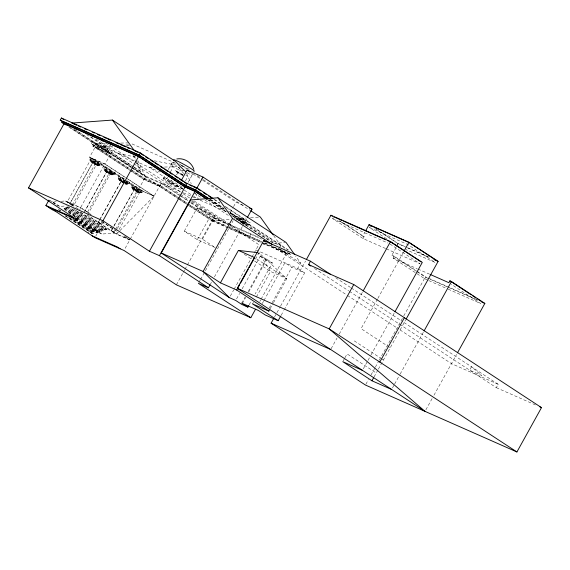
<?xml version="1.0" encoding="UTF-8"?>
<svg xmlns="http://www.w3.org/2000/svg" width="570" height="570" viewBox="0 0 570 570"><rect width="100%" height="100%" fill="white"/><g stroke="black" fill="none" stroke-linecap="round" stroke-linejoin="round"><path stroke-width="0.43" stroke-dasharray="2.85 2.14" d="M54.485 203.248L54.87 203.041L54.492 203.483L53.409 202.77L54.87 203.041L55.575 203.96L53.409 202.77M96.907 231.285L96.978 230.672L95.817 230.572L97.983 231.762L97.128 230.743L96.893 231.049M54.492 203.383L54.72 202.941M91.228 143.804L92.418 141.659L107.894 148.499L106.711 150.644L91.228 143.804L129.825 169.112M92.874 146.062L93.451 145.022L108.927 151.862L108.35 152.903L92.874 146.062L144.089 179.636L159.572 186.476L178.681 199.008M60.641 210.993L58.425 209.539L60.242 209.66M124.745 180.312L89.568 157.249L96.857 144.096M99.878 165.749L95.425 163.782L89.967 160.206L90.374 159.465L94.827 161.438L100.284 165.015L99.878 165.749L89.861 159.194L90.573 157.904L95.675 160.163L126.198 180.17M78.161 208.948L67.296 201.837L91.521 158.125L104.795 163.975L125.372 177.441M100.213 231.976L63.961 208.385L63.576 209.083L99.009 232.318L99.401 231.619L100.213 231.976L100.683 231.128L101.489 231.484L102.002 230.565L102.807 230.921L103.305 230.023L104.111 230.387L104.624 229.468L105.657 229.924L106.077 229.161L107.11 229.617L107.623 228.684L95.19 229.653L91.171 227.872L88.2 233.237M98.403 165.371L98.133 165.856L90.651 160.562L95.596 163.804L99.187 165.393L95.596 163.804M64.773 208.741L65.244 207.893L66.049 208.249L101.489 231.484M90.837 161.673L91.1 161.189L95.582 164.124L95.318 164.609L90.837 161.673L93.658 162.92L93.922 162.436L99.023 165.699M92.461 158.738L91.62 161.367M91.855 161.524L91.585 162.001L92.696 162.735L69.96 203.654L70.602 204.145L73.672 205.663L96.344 164.766L92.661 162.721L69.96 203.654M66.049 208.249L66.562 207.33L67.367 207.687L102.807 230.921M67.367 207.687L67.866 206.796L68.678 207.152L104.111 230.387M94.827 161.438L94.421 162.172L89.967 160.206M89.861 159.194L94.955 161.453L95.675 160.163M71.67 206.383L72.191 205.449M72.312 205.122L94.983 164.231L96.088 164.951L97.62 163.875L98.332 162.585M95.425 163.782L95.831 163.049M100.804 165.286L101.517 163.989L96.415 161.738L95.703 163.027L100.804 165.286L94.955 161.453M67.296 201.837L80.57 207.687L104.795 163.975M74.969 218.346L78.731 211.563M79.145 210.815L80.819 207.801L91.207 214.612M89.568 157.249L105.051 164.089L112.34 150.936L89.469 135.945M103.804 168.342L104.517 167.046L109.618 169.304L108.906 170.594L103.804 168.342L113.822 174.89L114.228 174.156L108.77 170.58L108.364 171.314L103.911 169.347L104.317 168.606M112.347 174.513L112.083 174.997L104.595 169.71L109.54 172.945L113.131 174.534L109.54 172.945M104.78 170.815L105.044 170.33L109.526 173.273L109.262 173.75L104.78 170.815L107.602 172.062L107.865 171.577L112.967 174.84M106.476 167.915L105.635 170.544M105.87 170.694L105.6 171.178L106.675 171.883L84.866 211.235M83.904 212.795L106.576 171.898L108.293 172.632L110.288 173.914L87.616 214.805M87.659 212.012L109.048 173.43L110.288 173.914M103.911 169.347L109.369 172.924L109.775 172.19L114.228 174.156M112.354 171.762L111.635 173.052L110.103 174.128L106.576 171.898M114.748 174.427L115.461 173.138L110.359 170.879L109.647 172.168L114.748 174.427L108.906 170.594M118.189 177.769L118.902 176.479L124.004 178.731L123.284 180.02L118.189 177.769L124.794 182.087M123.754 182.357L118.296 178.78L118.703 178.04M118.816 179.443L122.571 180.726L118.816 179.443L124.545 183.169M123.647 183.184L119.166 180.248L119.429 179.764L123.911 182.699M120.933 177.377L120.099 180.006M120.327 180.156L120.063 180.64L123.163 182.336M91.457 233.957L91.82 233.301L93.523 233.394L94.877 232.532L95.682 232.888L95.938 232.425L96.743 232.781L97.057 232.225L97.862 232.581L98.204 231.962L99.009 232.318M103.284 221.922C103.754 226.447 96.387 222.792 99.144 220.683M99.572 219.913L121.139 181.331L100.569 218.36M98.432 222.215L100.142 219.129M96.75 231.085L97.128 230.743M100.862 223.811L102.144 221.495M95.753 236.094L97.869 232.268L101.895 234.042L114.328 233.073L129.803 239.913L123.961 250.465M125.493 183.127L126.811 181.224L129.846 182.564L129.133 183.854L124.16 181.616M124.566 183.59L126.462 184.431L126.732 183.946L124.83 183.105M125.065 183.262L127.516 183.968L123.989 181.652M125.229 182.956L128.207 184.324L128.613 183.583L125.885 181.794M131.193 186.297L131.905 185.008L137.007 187.259L136.294 188.549L131.193 186.297L141.21 192.852L141.617 192.111L136.159 188.535L131.706 186.568L131.299 187.302L136.757 190.886L141.21 192.852M139.736 192.475L139.472 192.952L131.991 187.665L136.928 190.907L140.519 192.489L136.928 190.907M132.169 188.77L132.432 188.285L136.914 191.228L136.65 191.705L132.169 188.77L134.99 190.017L135.254 189.532L140.355 192.795M134.007 185.934L133.166 188.563M133.401 188.713L133.131 189.197L137.676 191.869L116.287 230.451M111.292 230.75L134.135 189.853L111.321 230.715L114.976 232.802L115.86 231.22M136.159 188.535L135.753 189.268L131.299 187.302M136.757 190.886L137.163 190.145M113.957 232.382L115.24 230.066M115.667 229.29L136.629 191.484L137.634 192.147L138.56 191.684L139.885 189.782M126.177 181.253L138.553 189.361L145.842 176.215L133.223 167.943M144.089 179.636L144.666 178.602L160.142 185.442L177.783 197.006M130.566 169.596L144.673 178.845L145.863 176.7L161.339 183.54L179.115 195.189M117.384 232.532L116.529 234.063L88.507 215.724M119.08 229.461L140.762 190.352L154.035 196.201L116.529 234.063L129.803 239.913L123.868 236.023M142.849 191.093L137.755 188.834L137.035 190.131L142.137 192.382L142.849 191.093L126.925 180.647M163.141 178.838L164.958 175.56M168.228 169.653L172.81 161.403M130.231 239.143L161.324 183.056L180.583 195.681M159.572 186.476L160.142 185.442M144.673 178.845L160.149 185.678L161.339 183.54M166.732 178.638L167.544 177.163M170.409 171.998L173.273 166.832L170.993 165.193L171.093 164.488L176.116 163.383L130.509 143.234M181.381 188.243L182.201 186.768M185.471 180.868L187.929 176.436L185.891 175.268M188.079 182.443L193.031 173.501M184.281 231.171L197.092 208.057L215.232 216.073L202.421 239.186L184.281 231.171L197.313 239.714L215.46 247.729L202.421 239.186M197.313 239.714L210.123 216.6L227.48 224.267M176.372 284.829L182.806 273.222M183.234 272.446L184.523 270.123M184.951 269.353L213.743 217.419L229.29 224.288M188.969 205.749L211.983 220.839L212.56 219.806L226.276 225.863M189.774 205.1L212.567 220.048L213.757 217.904L261.73 239.101M230.273 212.589L233.166 207.373M233.579 206.625L236.058 202.151L244.024 205.67M198.837 282.585L200.12 280.262M200.555 279.485L233.151 220.676M234.363 218.488L235.773 215.945M236.229 220.348L236.807 219.308L246.817 223.732L246.24 224.772L240.084 222.051M239.03 220.526L240.212 218.388L250.223 222.806L249.04 224.951L239.03 220.526L274.462 243.761M210.565 283.91L211.42 282.364M214.427 276.949L242.307 226.646M242.735 225.87L246.611 218.88M250.964 233.864L249.204 237.042L229.881 224.381M230.28 296.136L233.693 289.973M234.12 289.204L251.619 257.64M252.047 256.87L253.75 253.792M254.177 253.023L258.823 244.651L230.451 226.048M236.571 298.901L239.585 293.464M242.165 288.805L260.241 256.201L266.297 258.88L272.396 262.877L255.182 293.928M241.766 303.126L245.214 296.92M248.221 291.484L266.297 258.88M242.243 303.675L245.684 297.462M248.698 292.032L266.34 260.205L272.396 262.877M249.161 304.8L251.313 300.917M252.538 303.888L253.393 302.342M256.393 296.942L270.508 271.47L258.987 252.774L257.911 253.985M259.834 301.473L260.69 299.92M261.117 299.15L287.836 250.95M262.015 242.948L288.648 254.712L289.225 253.671L287.009 252.225M262.271 303.561L263.547 301.252M263.974 300.483L284.886 262.756L291.804 267.294L304.629 272.959L284.152 309.916M269.19 308.092L271.748 303.475M272.175 302.706L291.804 267.294M270.109 308.762L273.101 303.361M273.529 302.592L286.788 278.659L258.987 252.774L254.455 260.946L270.508 271.47L286.788 278.659L254.683 257.612M255.887 249.945L297.711 268.427L300.647 263.126L295.623 256.001M274.548 316.977L280.141 306.888M280.575 306.111L305.534 261.067M385.548 248.492L363.104 238.573L332.702 218.645L333.386 217.405M281.16 315.303L283.725 310.686M339.805 221.067L362.719 236.094L364.836 232.282M363.104 238.573L364.13 236.721L339.663 220.676M386.688 238.851L369.638 227.672L370.4 226.297M331.106 348.747L337.077 337.967M339.214 334.12L362.691 291.762M397.447 244.965L398.209 243.582L404.707 246.454M416.371 271.263L391.875 255.21L396.1 247.587M396.528 246.824L398.216 243.775L406.36 247.373M428.034 280.269L424.8 278.837L393.129 258.075L394.162 256.215L416.257 270.707M343.211 360.881L344.501 358.551M344.928 357.775L347.08 353.892L376.243 373.008M377.447 299.108L361.074 328.655L386.588 345.377M377.882 298.331L403.624 251.883M363.318 368.811L367.586 361.116M368.013 360.347L370.571 355.73M370.999 354.96L394.483 312.595M365.876 384.266L368.455 379.606M371.041 374.946L374.91 367.956M375.345 367.18L378.786 360.974M379.221 360.197L403.325 316.706M403.752 315.93L425.277 277.106L477.61 300.226M424.8 278.837L425.833 276.984L427.45 277.697M374.091 376.891L377.939 369.944M378.359 369.182L405.74 319.777M392.474 387.928L394.184 384.85M394.611 384.08L399.727 374.846M400.154 374.077L423.638 331.712M425.876 409.823L432.274 398.28M433.984 395.202L456.606 354.383M349.403 291.341L496.32 387.664L498.194 384.287L401.729 321.045M92.632 162.756L96.344 164.766M98.289 222.229L102.002 224.238M137.676 191.869L133.964 189.86M167.238 185.663L171.834 180.241M176.429 174.812L180.455 170.067M173.871 162.137L172.325 162.785L171.534 163.697L171.549 164.801C174.128 168.663 179.201 169.767 183.455 170.793M263.219 244.295L268.491 243.874M273.764 243.447L285.192 242.528M49.69 200.505L52.903 201.922L56.223 201.666M61.197 201.281L65.336 200.961L80.819 207.801M56.537 204.993L59.757 206.418L66.384 205.898M178.075 198.374L211.976 220.597L231.142 219.179M235.56 218.852L246.162 218.068M250.579 217.74L259.421 217.085M133.537 166.967L102.016 146.298L110.829 145.82M125.828 145.001L128.471 144.858M102.016 146.298L103.013 146.739L112.71 146.212M126.825 145.443L129.468 145.3M132.226 167.502L95.86 143.661L106.54 143.412M120.79 143.077L128.799 142.892M152.197 167.323L149.561 167.388L183.526 189.653M164.495 167.038L178.332 166.718M118.247 153.551L137.156 157.334M154.349 160.783L177.47 165.407M69.989 203.618L73.672 205.663M183.105 175.311L176.109 171.371L183.098 175.111M111.478 230.75L115.005 232.767M179.329 167.722L178.296 167.423L180.939 169.247M369.638 227.672L407.807 244.537L435.231 262.514L405.997 249.603M407.956 247.893L429.88 257.576M407.172 247.729L429.965 257.797M332.702 218.645L387.949 243.055M362.719 236.094L364.13 236.721M386.353 248.848L419.983 263.703L389.574 243.768M391.875 255.21L394.162 256.215M393.129 258.075L417.133 268.684M417.938 269.033L429.937 274.334M180.968 165.528L183.39 166.597L184.089 168.107M428.255 278.053L476.705 299.457M428.839 280.625L447.414 288.826M448.22 289.182L480.517 303.454L451.062 284.138M95.86 143.661L134.306 160.647M135.111 160.996L159.999 171.998M110.573 154.121L95.097 147.281L144.082 179.393L159.564 186.233M134.271 167.445L141.132 171.734L136.893 162.122M132.974 167.986L144.844 175.774L182.493 192.404M183.291 192.76L197.747 199.144M200.156 200.213L225.848 211.563M240.169 221.851L244.024 223.547L231.406 215.275M90.487 160.868L94.242 162.151L99.187 165.393M95.318 164.609L98.133 165.856M230.088 224.644L258.994 237.412M104.431 170.01L108.186 171.292L113.131 174.534M109.369 172.924L113.822 174.89M109.262 173.75L112.083 174.997M229.503 227.287L261.787 241.552M265.014 242.977L289.225 253.671M212.567 220.048L226.39 226.155M227.202 226.511L261.359 241.602M264.608 243.034L291.441 254.89L287.009 251.99M118.296 178.78L122.749 180.747L123.156 180.006L125.201 181.353M211.976 220.597L228.164 227.751M228.969 228.107L261.338 242.407M262.15 242.763L286.425 253.493L284.352 250.593M211.983 220.839L261.21 242.585M119.166 180.248L121.987 181.488L122.251 181.011L127.352 184.267M138.553 189.361L154.035 196.201L127.317 178.688M131.82 187.965L135.582 189.247L140.519 192.489M136.65 191.705L139.472 192.952M498.194 384.287L451.476 363.646L399.121 329.325M496.32 387.664L535.85 405.128M95.817 230.572L96.9 231.149M182.785 170.259L183.64 170.686M122.465 182.343L120.961 181.331M376.713 229.496L398.209 243.582M374.889 228.477L398.216 243.775M416.991 271.185L425.833 276.984M417.112 271.755L425.277 277.106M180.462 164.673L187.053 168.998M197.384 175.767L202.564 179.165M203.305 179.65L249.938 210.223M193.009 173.928L201.915 179.771M202.663 180.255L236.058 202.151M183.113 175.589A5.558 0.456 29 0 1 176.237 171.812A5.558 0.456 29 0 1 176.215 171.064L177.142 171.67M335.694 277.754L350.529 287.48M351.277 287.964L400.988 320.561M214.598 199.45L219.792 202.856M224.986 206.262L250.223 222.806M213.871 199.443L219.806 203.34M226.489 207.715L245.784 220.369L229.86 213.337L280.803 246.732M240.212 218.388L289.674 250.814M210.537 199.4L223.155 207.672M228.349 211.078L287.451 249.824M210.437 199.65L223.803 208.406M230.48 212.788L249.04 224.951M209.703 199.4L224.552 209.133M230.487 213.03L246.817 223.732M314.526 268.477L348.662 290.857M209.083 199.707L224.666 209.931M207.644 199.464L226.205 211.634M231.399 215.04L246.24 224.772M207.651 199.707L226.212 211.869M236.807 219.308L272.98 243.027M280.526 249.389L288.648 254.712M193.928 192.852L202.094 198.203M205.065 200.148L229.56 216.208M279.043 248.648L286.425 253.493M277.683 248.071L300.647 263.126M271.897 245.912L346.752 294.989M347.493 295.481L398.394 328.847M184.245 190.123L192.824 195.752M193.543 196.215L196.401 198.096M297.711 268.427L304.629 272.959M105.785 143.02L135.51 162.507M136.251 162.999L182.322 193.202M183.07 193.686L190.501 198.56M194.213 200.996L229.14 223.889M192.154 200.939L228.271 224.616M96.116 139.044L133.095 163.284M133.836 163.768L179.785 193.893M180.526 194.377L188.642 199.7M191.598 201.638L219.649 220.027M181.317 196.166L190.209 201.994M190.95 202.478L213.743 217.419M86.505 134.477L107.894 148.499M179.849 195.674L188 201.018M190.957 202.956L213.757 217.904M197.092 208.057L210.123 216.6M103.013 146.739L133.074 166.447M133.8 166.924L141.132 171.734M74.998 129.618L108.927 151.862M178.517 197.484L187.338 203.269M188.079 203.754L212.56 219.806M73.516 128.884L132.482 167.459M160.149 185.678L179.408 198.303M180.149 198.787L186.81 203.155M92.418 141.659L131.014 166.967M131.755 167.452L145.863 176.7M70.003 127.523L131.357 167.744M132.097 168.228L177.334 197.89M68.521 126.782L108.35 152.903M179.415 199.486L188.235 205.271M93.451 145.022L131.307 169.839M132.048 170.33L144.666 178.602M260.241 256.201L266.34 260.205M387.315 345.855L390.229 347.764M244.238 254.248L252.268 259.507M126.105 177.925L154.035 196.201M105.051 164.089L126.576 178.196M91.521 158.125L140.762 190.352M123.284 180.02L129.133 183.854M136.294 188.549L142.137 192.382M125.478 182.535L128.207 184.324M118.98 179.137L123.22 181.916M125.186 183.59L126.462 184.431M354.291 340.889L380.532 358.088M381.259 358.573L383.446 360.005M80.57 207.687L90.858 214.42M101.88 221.637L113.637 229.332M123.925 236.066L129.803 239.913M101.602 221.424L117.933 232.125M65.336 200.961L73.665 206.418M86.954 215.132L114.328 233.073M80.534 212.19L107.11 229.617M80.235 212.218L106.077 229.161M75.383 210.073L105.657 229.924M72.874 208.656L104.624 229.468M67.866 206.796L103.305 230.023M66.562 207.33L102.002 230.565M65.244 207.893L100.683 231.128M63.961 208.385L99.401 231.619M52.903 201.922L59.757 206.418M95.19 229.653L101.895 234.042M68.671 212.603L98.204 231.962M48.885 200.148L50.253 201.046M91.171 227.872L97.869 232.268M75.717 218.061L97.862 232.581M75.646 218.182L97.057 232.225M75.333 218.745L96.743 232.781M75.269 218.873L95.938 232.425M75.005 219.336L95.682 232.888M74.941 219.464L94.877 232.532M59.13 209.845L60.612 210.815M73.901 219.528L94.57 233.08M73.195 219.215L93.865 232.774M69.896 217.904L93.523 233.394M68.457 217.106L92.817 233.08M65.208 215.702L92.525 233.607M65.244 215.873L91.82 233.301M187.117 172.731L191.477 175.168L192.183 175.033L192.29 174.32L191.791 173.081M183.683 173.515L177.541 166.041M273.593 235.567L281.765 246.988M186.533 173.408L191.221 183.597M195.617 193.137L198.545 199.5M137.826 160.526L144.844 175.774M134.064 155.717L135.475 158.916M133.066 155.275L135.19 160.077M135.539 160.883L140.135 171.292M180.79 189.311A11.792 0.969 29 0 1 165.578 180.882A11.792 0.969 29 0 1 167.516 180.334A11.792 0.969 29 0 1 182.386 188.855M176.215 171.064A5.558 0.456 29 0 1 183.091 174.84M183.013 188.912A11.792 0.969 29 0 1 169.119 181.702A11.792 0.969 29 0 1 164.88 177.897A11.792 0.969 29 0 1 178.588 184.944M179.187 185.307A11.792 0.969 29 0 1 182.977 187.787M189.176 169.347A11.792 0.969 29 0 1 178.852 163.675M471.476 366.774L469.609 370.151L481.629 375.459L471.476 366.774M170.038 182.991A5.558 0.456 29 0 0 178.168 187.224A5.558 0.456 29 0 0 172.19 183.305A5.558 0.456 29 0 0 170.038 182.991"/><path stroke-width="0.85" d="M62.451 121.631L60.235 120.177L61.425 118.033L140.298 152.881L186.768 183.348L196.785 187.772L213.116 198.474M64.096 123.882L61.881 122.436L62.458 121.396L139.123 155.268L185.592 185.734L195.603 190.159L208.221 198.431M48.885 200.148L45.913 205.513L74.969 218.346L28.5 187.886L64.104 123.654L138.553 156.543L185.022 187.01L195.033 191.435L206.91 199.222M45.913 205.513L52.761 210.002L54.998 210.986L55.311 210.416M60.235 120.177L139.116 155.026L140.298 152.881M61.881 122.436L138.546 156.301L139.123 155.268M28.5 187.886L102.949 220.775L139.258 155.275M181.288 180.476L187.074 170.038L202.998 177.071L251.983 209.19L247.437 217.391M139.116 155.026L185.585 185.492L186.768 183.348M138.546 156.301L185.015 186.768L185.592 185.734M102.949 220.775L149.418 251.242L185.727 185.742M185.585 185.492L195.595 189.917L196.785 187.772M185.015 186.768L195.026 191.192L195.603 190.159M149.418 251.242L159.429 255.666L195.033 191.435M202.998 177.071L196.8 188.257L193.715 186.896M248.727 305.577L247.864 307.123L241.808 304.451L235.709 300.454L229.425 297.675L161.274 252.994L190.665 199.963L217.918 197.776L286.069 242.457L294.619 254.576M217.918 197.776L232.496 218.445L203.098 271.47L229.425 297.675M255.545 309.211L250.821 317.725L198.41 283.354L208.421 287.779L210.138 284.687M161.274 252.994L203.098 271.47L220.433 282.834L238.403 250.422L257.269 252.581M237.291 288.292L329.189 328.89L425.021 411.362L237.291 288.292L263.746 240.569L310.465 261.21L330.5 274.348M220.433 282.834L236.714 290.03L239.714 284.63M240.569 283.083L248.271 269.19M249.126 267.644L254.683 257.612L238.403 250.422M280.732 316.072L278.174 320.689L252.538 303.888L268.819 311.078L269.681 309.538M310.465 261.21L308.591 264.587L353.77 284.544L541.5 407.621L516.919 451.967L365.441 385.042L271.099 323.19L273.685 318.53M306.396 259.514L330.935 215.253L390.514 241.573L422.299 262.414L394.91 311.826M365.676 230.757L369.061 224.658L408.947 242.279L438.109 261.395L406.175 319.001M353.77 284.544L329.189 328.89L516.919 451.967M363.126 290.985L390.514 241.573M404.037 251.142L408.947 242.279M379.805 362.071L404.386 317.725M362.463 370.35L342.777 361.658L371.939 380.774L373.656 377.668M457.461 352.837L484.849 303.425L451.454 281.53L449.88 280.832L448.847 282.692L430.735 274.69M424.066 330.942L451.454 281.53M176.786 158.959C183.96 157.648 191.648 162.343 193.821 169.297M185.856 171.77L179.6 165.998L176.066 161.795L112.433 120.071L71.777 123.084L76.594 125.215M370.785 225.606L408.954 242.471L436.378 260.447L433.941 259.371M434.853 259.956L438.109 261.395M334.54 217.142L341.858 220.376M343.482 221.096L385.733 239.756M387.358 240.476L390.607 241.915L421.009 261.844M481.636 302L484.849 303.425M78.204 125.92L80.612 126.989M84.624 128.763L87.032 129.825M92.653 132.304L94.257 133.017M97.47 134.435L99.878 135.496M103.897 137.27L106.305 138.339M107.908 139.044L110.316 140.113M115.938 142.593L119.151 144.011M120.754 144.723L125.571 146.853M127.181 147.559L129.589 148.627M135.147 151.078L138.097 152.382M249.596 208.136L251.983 209.19M189.867 185.193L192.176 186.212M539.89 406.909L541.5 407.621M48.635 207.295L73.915 218.467L71.193 216.678M92.176 235.845L117.456 247.01L120.177 248.798M278.174 320.689L265.349 315.025L258.431 310.486L241.766 303.126L247.864 307.123M271.099 323.19L330.678 349.517M250.821 317.725L176.372 284.829L123.961 250.465L94.898 237.626L54.998 210.986M371.939 380.774L391.626 389.467M369.061 224.658L371.248 226.09M449.88 280.832L471.24 294.84M472.708 295.802L475.658 297.732M477.133 298.701L480.816 301.117M330.935 215.253L332.41 216.222M250.679 210.708L260.305 217.02L273.08 234.854M187.074 170.038L190.045 171.983M198.282 189.226L200.512 190.686M203.476 192.632L206.447 194.577M208.677 196.037L211.641 197.989M140.32 153.366L143.27 155.297M145.478 156.75L148.428 158.681M150.644 160.134L153.594 162.072M155.069 163.034L158.018 164.972M160.234 166.419L163.184 168.357M164.659 169.326L168.342 171.741M169.824 172.71L172.033 174.156M174.983 176.094L177.933 178.025M179.408 178.994L183.098 181.41M184.573 182.379L186.789 183.832M195.595 189.917L208.955 198.673M308.591 264.587L310.821 266.048M195.026 191.192L206.903 198.98M232.496 218.445L272.496 244.672M263.746 240.569L265.969 242.029M101.332 140.099L102.814 141.075M61.425 118.033L63.64 119.486M63.199 121.88L64.674 122.849M64.845 124.139L66.32 125.101M236.714 290.03L268.819 311.078M159.429 255.666L208.421 287.779M112.433 120.071L134.406 150.751M137 154.37L138.553 156.543M174.014 160.355A11.792 0.969 29 0 1 183.946 164.416A11.792 0.969 29 0 1 193.964 171.306"/></g></svg>
